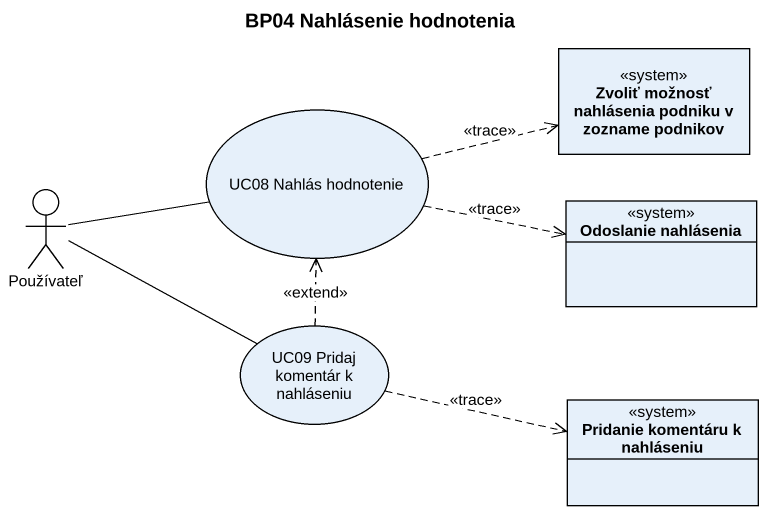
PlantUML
@startuml
title BP04 Nahlásenie hodnotenia
allowmixing
hide circle
hide empty members
class "Zvoliť možnosť nahlásenia podniku v zozname podnikov" as Zvoliť_možnosť_nahlásenia <<system>>
usecase "UC08 Nahlás hodnotenie" as UC08_Nahlás_hodnotenie
actor Používateľ
class "Odoslanie nahlásenia" as Odoslanie_nahlásenia <<system>>
usecase "UC09 Pridaj komentár k nahláseniu" as UC09_Pridaj_komentár_k
class "Pridanie komentáru k nahláseniu" as Pridanie_komentáru_k <<system>>
UC08_Nahlás_hodnotenie .right.> Zvoliť_možnosť_nahlásenia : <<trace>>
UC08_Nahlás_hodnotenie .right.> Odoslanie_nahlásenia : <<trace>>
Používateľ -right- UC08_Nahlás_hodnotenie
Používateľ -right- UC09_Pridaj_komentár_k
UC09_Pridaj_komentár_k .up.> UC08_Nahlás_hodnotenie : <<extend>>
UC09_Pridaj_komentár_k .right.> Pridanie_komentáru_k : <<trace>>
@enduml
